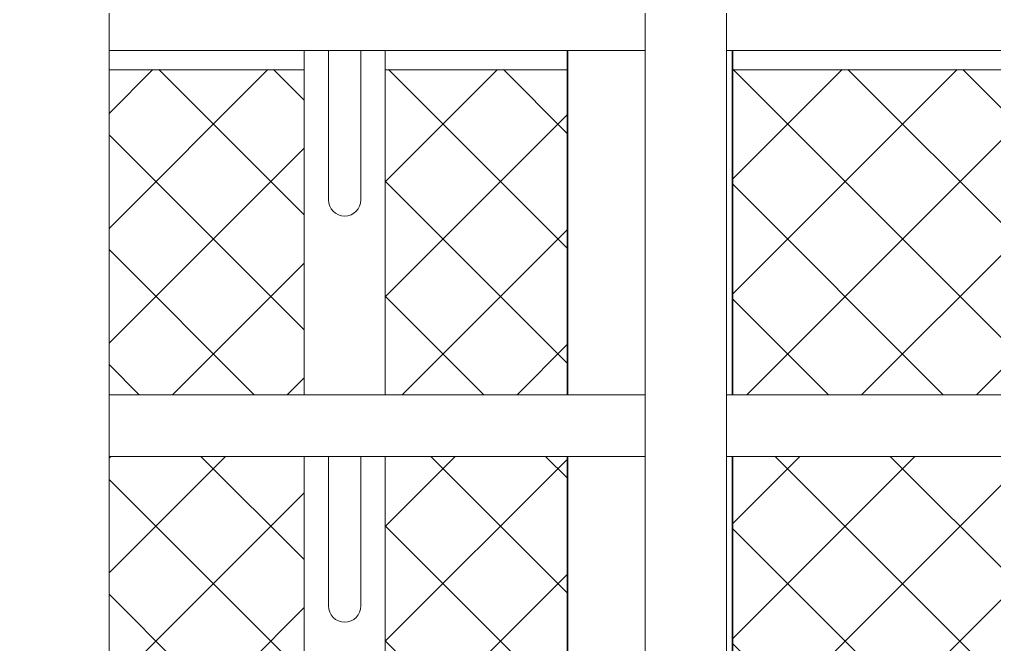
# Model space of a CAD drawing. Header units: millimetres. Extents: x -187664 to 435448, y -313239 to 299894.
# Drawn here: x 132508 to 133108, y -293401 to -293016 of the extents above; entities that cross this region are included whole.
import ezdxf

# ---------------------------------------------------------------- set-up
doc = ezdxf.new("R2010")
doc.units = ezdxf.units.MM
for name, color, linetype, lineweight in [('A-DOOR-E', 7, 'Continuous', 25), ('A-DOOR-HDLN', 7, 'Continuous', 9), ('A-FLOR-HRAL', 7, 'Continuous', 25), ('A-GLAZ-CURT', 7, 'Continuous', 9), ('E-LITE-EQPM', 7, 'Continuous', 35)]:
    doc.layers.add(name, color=color, linetype=linetype, lineweight=lineweight)

# ---------------------------------------------------------------- blocks, each defined once
blk = doc.blocks.new('Railing - RL7_Baluster Post-V24-2120-01 ENTRANCE 1 SECTION A')
at = {"layer": 'A-FLOR-HRAL', "color": 7, "lineweight": 9}
for p, q in [((-850357.3738653887, 102619.9999999999), (-850357.3738653887, 103599.9999999999)), ((-850357.3738653887, 102499.9999999999), (-850357.3738653887, 103599.9999999999)), ((-850307.3738653886, 103599.9999999999), (-850307.3738653886, 102499.9999999999)), ((-850307.3738653886, 102619.9999999999), (-850307.3738653886, 103599.9999999999))]:
    blk.add_line(p, q, dxfattribs=at)
blk = doc.blocks.new('Railing - RL7_Baluster Post-V27-2120-01 ENTRANCE 1 SECTION A')
at = {"layer": 'A-FLOR-HRAL', "color": 7, "lineweight": 9}
for p, q in [((-850567.3738653887, 103411.9999999999), (-850567.3738653887, 103199.9999999999)), ((-850567.3738653887, 103199.9999999999), (-850567.3738653887, 103411.9999999999)), ((-850552.3738653888, 103411.9999999999), (-850552.3738653888, 103345)), ((-850532.3738653887, 103345), (-850532.3738653887, 103411.9999999999)), ((-850517.3738653886, 103199.9999999999), (-850517.3738653886, 103411.9999999999)), ((-850517.3738653886, 103199.9999999999), (-850517.3738653886, 103411.9999999999)), ((-850567.3738653887, 103161.9999999999), (-850567.3738653887, 102619.9999999999)), ((-850567.3738653887, 102619.9999999999), (-850567.3738653887, 103161.9999999999)), ((-850552.3738653888, 103161.9999999999), (-850552.3738653888, 103095.0000000001)), ((-850532.3738653887, 103095.0000000001), (-850532.3738653887, 103161.9999999999)), ((-850517.3738653886, 102619.9999999999), (-850517.3738653886, 103161.9999999999)), ((-850517.3738653886, 102619.9999999999), (-850517.3738653886, 103161.9999999999))]:
    blk.add_line(p, q, dxfattribs=at)
at = {"layer": 'A-FLOR-HRAL', "color": 7, "lineweight": 9, "flags": 128}
for points in [[(-850552.3738653888, 103345), (-850552.3738653888, 103344.0002666453), (-850552.3738653888, 103343.0021326508), (-850552.3738653888, 103342.0071948178), (-850552.3738653888, 103341.0170448346), (-850552.3738653888, 103340.0332667301), (-850552.3738653888, 103339.0574343393), (-850552.3738653888, 103338.0911087859), (-850552.3738653888, 103337.1358359846), (-850552.3738653888, 103336.1931441681), (-850552.3738653888, 103335.2645414423), (-850552.3738653888, 103334.3515133733), (-850552.3738653888, 103333.4555206115), (-850552.3738653888, 103332.5779965539), (-850552.3738653888, 103331.720345052), (-850552.3738653888, 103330.8839381651), (-850552.3738653888, 103330.0701139659), (-850552.3738653888, 103329.2801743995), (-850552.3738653888, 103328.5153832007), (-850552.3738653888, 103327.7769638722), (-850552.3738653888, 103327.0660977275), (-850552.3738653888, 103326.3839220007), (-850552.3738653888, 103325.7315280275), (-850552.3738653888, 103325.1099594991), (-850552.3738653888, 103324.5202107925), (-850552.3738653888, 103323.9632253798), (-850552.3738653888, 103323.4398943189), (-850552.3738653888, 103322.9510548279), (-850552.3738653888, 103322.4974889456), (-850552.3738653888, 103322.0799222807), (-850552.3738653888, 103321.6990228508), (-850552.3738653888, 103321.3554000138), (-850552.3738653888, 103321.0496034927), (-850552.3738653888, 103320.782122497), (-850552.3738653888, 103320.5533849391), (-850552.3738653888, 103320.3637567503), (-850552.3738653888, 103320.2135412952), (-850552.3738653888, 103320.1029788865), (-850552.3738653888, 103320.0322464006), (-850552.3738653888, 103320.0014569942)], [(-850532.3738653887, 103320), (-850532.3738653887, 103320.0199973335), (-850532.3738653887, 103320.0799573424), (-850532.3738653887, 103320.1797841036), (-850532.3738653887, 103320.3193179156), (-850532.3738653887, 103320.498335554), (-850532.3738653887, 103320.7165506287), (-850532.3738653887, 103320.9736140422), (-850532.3738653887, 103321.2691145479), (-850532.3738653887, 103321.602579408), (-850532.3738653887, 103321.9734751499), (-850532.3738653887, 103322.3812084195), (-850532.3738653887, 103322.8251269305), (-850532.3738653887, 103323.3045205081), (-850532.3738653887, 103323.8186222247), (-850532.3738653887, 103324.3666096272), (-850532.3738653887, 103324.9476060529), (-850532.3738653887, 103325.5606820312), (-850532.3738653887, 103326.2048567715), (-850532.3738653887, 103326.8790997315), (-850532.3738653887, 103327.5823322663), (-850532.3738653887, 103328.313429354), (-850532.3738653887, 103329.071221395), (-850532.3738653887, 103329.8544960839), (-850532.3738653887, 103330.6620003482), (-850532.3738653887, 103331.4924423533), (-850532.3738653887, 103332.3444935692), (-850532.3738653887, 103333.2167908956), (-850532.3738653887, 103334.1079388431), (-850532.3738653887, 103335.0165117648), (-850532.3738653887, 103335.9410561381), (-850532.3738653887, 103336.880092889), (-850532.3738653887, 103337.8321197592), (-850532.3738653887, 103338.7956137087), (-850532.3738653887, 103339.7690333527), (-850532.3738653887, 103340.7508214275), (-850532.3738653887, 103341.7394072815), (-850532.3738653887, 103342.7332093884), (-850532.3738653887, 103343.7306378767), (-850532.3738653887, 103344.7300970735), (-850532.3738653887, 103345)], [(-850552.3738653888, 103095.0000000001), (-850552.3738653888, 103094.0002666455), (-850552.3738653888, 103093.0021326509), (-850552.3738653888, 103092.0071948179), (-850552.3738653888, 103091.0170448348), (-850552.3738653888, 103090.0332667303), (-850552.3738653888, 103089.0574343395), (-850552.3738653888, 103088.091108786), (-850552.3738653888, 103087.1358359848), (-850552.3738653888, 103086.1931441683), (-850552.3738653888, 103085.2645414424), (-850552.3738653888, 103084.3515133735), (-850552.3738653888, 103083.4555206116), (-850552.3738653888, 103082.5779965541), (-850552.3738653888, 103081.7203450521), (-850552.3738653888, 103080.8839381653), (-850552.3738653888, 103080.0701139661), (-850552.3738653888, 103079.2801743997), (-850552.3738653888, 103078.5153832009), (-850552.3738653888, 103077.7769638724), (-850552.3738653888, 103077.0660977277), (-850552.3738653888, 103076.3839220009), (-850552.3738653888, 103075.7315280277), (-850552.3738653888, 103075.1099594992), (-850552.3738653888, 103074.5202107926), (-850552.3738653888, 103073.96322538), (-850552.3738653888, 103073.4398943191), (-850552.3738653888, 103072.951054828), (-850552.3738653888, 103072.4974889457), (-850552.3738653888, 103072.0799222808), (-850552.3738653888, 103071.699022851), (-850552.3738653888, 103071.3554000139), (-850552.3738653888, 103071.0496034929), (-850552.3738653888, 103070.7821224972), (-850552.3738653888, 103070.5533849393), (-850552.3738653888, 103070.3637567504), (-850552.3738653888, 103070.2135412954), (-850552.3738653888, 103070.1029788867), (-850552.3738653888, 103070.0322464008), (-850552.3738653888, 103070.0014569944)], [(-850532.3738653887, 103070.0000000001), (-850532.3738653887, 103070.0199973336), (-850532.3738653887, 103070.0799573426), (-850532.3738653887, 103070.1797841038), (-850532.3738653887, 103070.3193179158), (-850532.3738653887, 103070.4983355541), (-850532.3738653887, 103070.7165506289), (-850532.3738653887, 103070.9736140424), (-850532.3738653887, 103071.2691145481), (-850532.3738653887, 103071.6025794082), (-850532.3738653887, 103071.9734751501), (-850532.3738653887, 103072.3812084196), (-850532.3738653887, 103072.8251269307), (-850532.3738653887, 103073.3045205082), (-850532.3738653887, 103073.8186222248), (-850532.3738653887, 103074.3666096274), (-850532.3738653887, 103074.947606053), (-850532.3738653887, 103075.5606820314), (-850532.3738653887, 103076.2048567716), (-850532.3738653887, 103076.8790997316), (-850532.3738653887, 103077.5823322665), (-850532.3738653887, 103078.3134293541), (-850532.3738653887, 103079.0712213952), (-850532.3738653887, 103079.8544960841), (-850532.3738653887, 103080.6620003483), (-850532.3738653887, 103081.4924423535), (-850532.3738653887, 103082.3444935693), (-850532.3738653887, 103083.2167908958), (-850532.3738653887, 103084.1079388432), (-850532.3738653887, 103085.016511765), (-850532.3738653887, 103085.9410561382), (-850532.3738653887, 103086.8800928892), (-850532.3738653887, 103087.8321197594), (-850532.3738653887, 103088.7956137088), (-850532.3738653887, 103089.7690333529), (-850532.3738653887, 103090.7508214276), (-850532.3738653887, 103091.7394072817), (-850532.3738653887, 103092.7332093885), (-850532.3738653887, 103093.7306378768), (-850532.3738653887, 103094.7300970737), (-850532.3738653887, 103095.0000000001)]]:
    blk.add_lwpolyline(points, dxfattribs=at)
at = {"layer": 'A-FLOR-HRAL', "color": 7, "lineweight": 9}
for centre, radius, start, end in [((-850542.3738653886, 103320), 10, 180, 0), ((-850542.3738653886, 103070), 9.999999999993973, 180.0000000000834, 359.9999999999163)]:
    blk.add_arc(centre, radius, start, end, dxfattribs=at)
blk = doc.blocks.new('Railing - Railing-6650173-2120-01 ENTRANCE 1 SECTION A')
at = {"layer": 'A-FLOR-HRAL', "color": 7, "lineweight": 9}
for p, q in [((-850687.4381364415, 103411.9999999999), (-850357.3738653887, 103411.9999999999)), ((-850307.3738653886, 103411.9999999999), (-849273.3738653887, 103411.9999999999)), ((-850357.3738653887, 103199.9999999999), (-850687.4381364415, 103199.9999999999)), ((-849263.3738653885, 103199.9999999999), (-850307.3738653886, 103199.9999999999)), ((-850687.4381364415, 103161.9999999999), (-850357.3738653887, 103161.9999999999)), ((-850307.3738653886, 103161.9999999999), (-849273.3738653887, 103161.9999999999))]:
    blk.add_line(p, q, dxfattribs=at)
at = {"color": 7}
for name in ['Railing - RL7_Baluster Post-V27-2120-01 ENTRANCE 1 SECTION A', 'Railing - RL7_Baluster Post-V24-2120-01 ENTRANCE 1 SECTION A']:
    blk.add_blockref(name, (0, 0), dxfattribs=at)
blk = doc.blocks.new('DPA_CP_Fence Type D - Fence Post Left w MRTA Logo-V179-2120-01 ENTRANCE 1 SECTION A')
at = {"layer": 'A-GLAZ-CURT'}
h = blk.add_hatch(dxfattribs=at)
h.set_pattern_fill('FP_19', style=0, pattern_type=2)
h.set_pattern_definition([(45, (-850852.52, 101450), (-35.35524713544582, 35.35543098320893), []), (135, (-850852.52, 101450), (-35.35524713544582, -35.35543098320893), [])])
h.paths.add_polyline_path([(-849632.52333474, 102550), (-849557.3918701317, 102550), (-849557.3918701317, 102569.9999999999), (-850303.6414205891, 102569.9999999999), (-850303.6414205891, 102555.0000000001), (-850269.7775673484, 102555.0000000001), (-850269.7775673484, 102557.0000000004), (-850235.9701634285, 102557.0000000004), (-850235.9701634285, 102554.0000000004), (-850189.7775673484, 102554.0000000004), (-850189.7775673484, 102557.0000000004), (-850155.9701634283, 102557.0000000004), (-850154.9994967176, 102555.0000000001), (-850142.3738653885, 102554.0000000004), (-850142.3738653885, 102550), (-849944.7710704253, 102550)])
h.paths.add_polyline_path([(-850584.2775673486, 102552.0000000001), (-850584.2775673486, 102555.0000000001), (-850567.3738653887, 102555.0000000001), (-850567.3738653887, 102569.9999999999), (-850687.4381364414, 102569.9999999999), (-850687.3450252714, 102555.0000000001), (-850676.1238653886, 102555.0000000001), (-850650.4701634283, 102555.0000000001), (-850650.4701634283, 102552.0000000001), (-850634.2775673486, 102552.0000000001), (-850633.3262421873, 102555.0000000001), (-850600.4701634283, 102555.0000000001), (-850600.4701634283, 102552.0000000001), (-850589.3776539122, 102552.0000000001)])
h.paths.add_polyline_path([(-850486.8218516752, 102552.0000000001), (-850484.2775673484, 102552.0000000001), (-850484.2775673484, 102555.0000000001), (-850450.4701634285, 102555.0000000001), (-850450.4701634285, 102552.0000000001), (-850442.3738653885, 102552.0000000001), (-850442.3738653885, 102554.0000000004), (-850428.7775673484, 102555.0000000001), (-850428.2237339751, 102557.0000000004), (-850405.241420589, 102557.5224674025), (-850405.241420589, 102569.9999999999), (-850517.3738653886, 102569.9999999999), (-850517.3738653886, 102555.0000000001), (-850500.4701634285, 102555.0000000001), (-850500.4701634285, 102552.0000000001)])
h.paths.add_polyline_path([(-850787.4381364415, 102563.3410925976), (-850787.4381364415, 102569.9999999999), (-850867.3450252687, 102569.9999999999)])
h.paths.add_polyline_path([(-851065.2377005165, 102619.9999999999), (-850787.4381364415, 102619.9999999999), (-850787.4381364415, 103161.9999999999), (-851117.1881364412, 103161.9999999999), (-851117.1881364412, 102619.9999999999)])
h.paths.add_polyline_path([(-849557.3918701317, 102619.9999999999), (-849557.3918701317, 103161.9999999999), (-850303.6414205891, 103161.9999999999), (-850303.6414205891, 102619.9999999999), (-849570.6315976274, 102619.9999999999)])
h.paths.add_polyline_path([(-850405.241420589, 102619.9999999999), (-850405.241420589, 103161.9999999999), (-850517.3738653886, 103161.9999999999), (-850517.3738653886, 102619.9999999999), (-850413.5742045499, 102619.9999999999)])
h.paths.add_polyline_path([(-850687.4381364414, 102619.9999999999), (-850567.3738653887, 102619.9999999999), (-850567.3738653887, 103161.9999999999), (-850687.4381364414, 103161.9999999999), (-850687.4381364414, 102848.7119960921)])
h.paths.add_polyline_path([(-850413.5742045499, 103199.9999999999), (-850405.241420589, 103199.9999999999), (-850405.241420589, 103400.1316524975), (-850517.3738653886, 103400.1316524975), (-850517.3738653886, 103199.9999999999)])
h.paths.add_polyline_path([(-849710.3695033628, 103199.9999999999), (-849557.3918701317, 103199.9999999999), (-849558.0578533221, 103330.224342212), (-849560.1390068871, 103344.1662500396), (-849569.3631159328, 103365.5756477888), (-849583.9196588129, 103381.68604318), (-849599.8648014228, 103392.316015998), (-849617.3370202546, 103398.4472148155), (-849632.52333474, 103400.1316524975), (-850303.6414205891, 103400.1316524975), (-850303.6414205891, 103199.9999999999), (-849944.7710704253, 103199.9999999999)])
h.paths.add_polyline_path([(-850787.4381364415, 103199.9999999999), (-850787.4381364415, 103400.1316524975), (-851117.1881364412, 103400.1316524975), (-851116.7789057371, 103199.9999999999), (-850882.3773386747, 103199.9999999999)])
h.paths.add_polyline_path([(-850567.3738653887, 103199.9999999999), (-850567.3738653887, 103400.1316524975), (-850687.4381364414, 103400.1316524975), (-850687.4381364414, 103199.9999999999), (-850647.9757716123, 103199.9999999999)])
at = {"layer": 'A-GLAZ-CURT', "color": 7}
for p, q in [((-850687.4381364415, 103399.9999999999), (-850567.3738653887, 103399.9999999999)), ((-850517.3738653888, 103399.9999999999), (-850405.241420589, 103399.9999999999)), ((-850303.6414205891, 103399.9999999999), (-849632.5255711646, 103399.9999999999))]:
    blk.add_line(p, q, dxfattribs=at)
blk = doc.blocks.new('ACM_L14 - LED Street Light Luminaire with Wide Light - PRA4-CB-8-17314108-2120-01 ENTRANCE 1 SECTION A')
at = {"layer": 'E-LITE-EQPM', "color": 7}
for p, q in [((-850405.241420589, 103411.9999999999), (-850405.241420589, 103199.9999999999)), ((-850303.6414205891, 103199.9999999999), (-850303.6414205891, 103411.9999999999)), ((-850405.241420589, 103161.9999999999), (-850405.241420589, 102619.9999999999)), ((-850303.6414205891, 102619.9999999999), (-850303.6414205891, 103161.9999999999))]:
    blk.add_line(p, q, dxfattribs=at)
blk = doc.blocks.new('DPA-STOP LOG-SIDE-GLASS LIFT - SIDE POST-V379-2120-01 ENTRANCE 1 SECTION A')
at = {"layer": 'A-DOOR-HDLN', "color": 7}
for p, q in [((-850687.4381364415, 102555.0077592643), (-850687.4381364415, 103899.9999999999)), ((-850687.4381364415, 102555.0077592643), (-850687.4381364415, 103899.9999999999)), ((-850687.4381364415, 103599.9999999999), (-850687.4381364415, 102619.9999999999)), ((-850687.4381364415, 102619.9999999999), (-850687.4381364415, 103599.9999999999))]:
    blk.add_line(p, q, dxfattribs=at)

msp = doc.modelspace()

# ---------------------------------------------------------------- block references
at = {"layer": 'A-DOOR-E', "color": 7}
msp.add_blockref('DPA-STOP LOG-SIDE-GLASS LIFT - SIDE POST-V379-2120-01 ENTRANCE 1 SECTION A', (983250.2538571953, -396446.7529596833), dxfattribs=at)
at = {"layer": 'A-FLOR-HRAL', "color": 7, "lineweight": 9}
msp.add_blockref('Railing - Railing-6650173-2120-01 ENTRANCE 1 SECTION A', (983250.2538571953, -396446.7529596833), dxfattribs=at)
at = {"layer": 'A-GLAZ-CURT', "color": 7}
msp.add_blockref('DPA_CP_Fence Type D - Fence Post Left w MRTA Logo-V179-2120-01 ENTRANCE 1 SECTION A', (983250.2538571953, -396446.7529596833), dxfattribs=at)
at = {"layer": 'E-LITE-EQPM', "color": 7}
msp.add_blockref('ACM_L14 - LED Street Light Luminaire with Wide Light - PRA4-CB-8-17314108-2120-01 ENTRANCE 1 SECTION A', (983250.2538571953, -396446.7529596833), dxfattribs=at)

doc.saveas('drawing.dxf')
